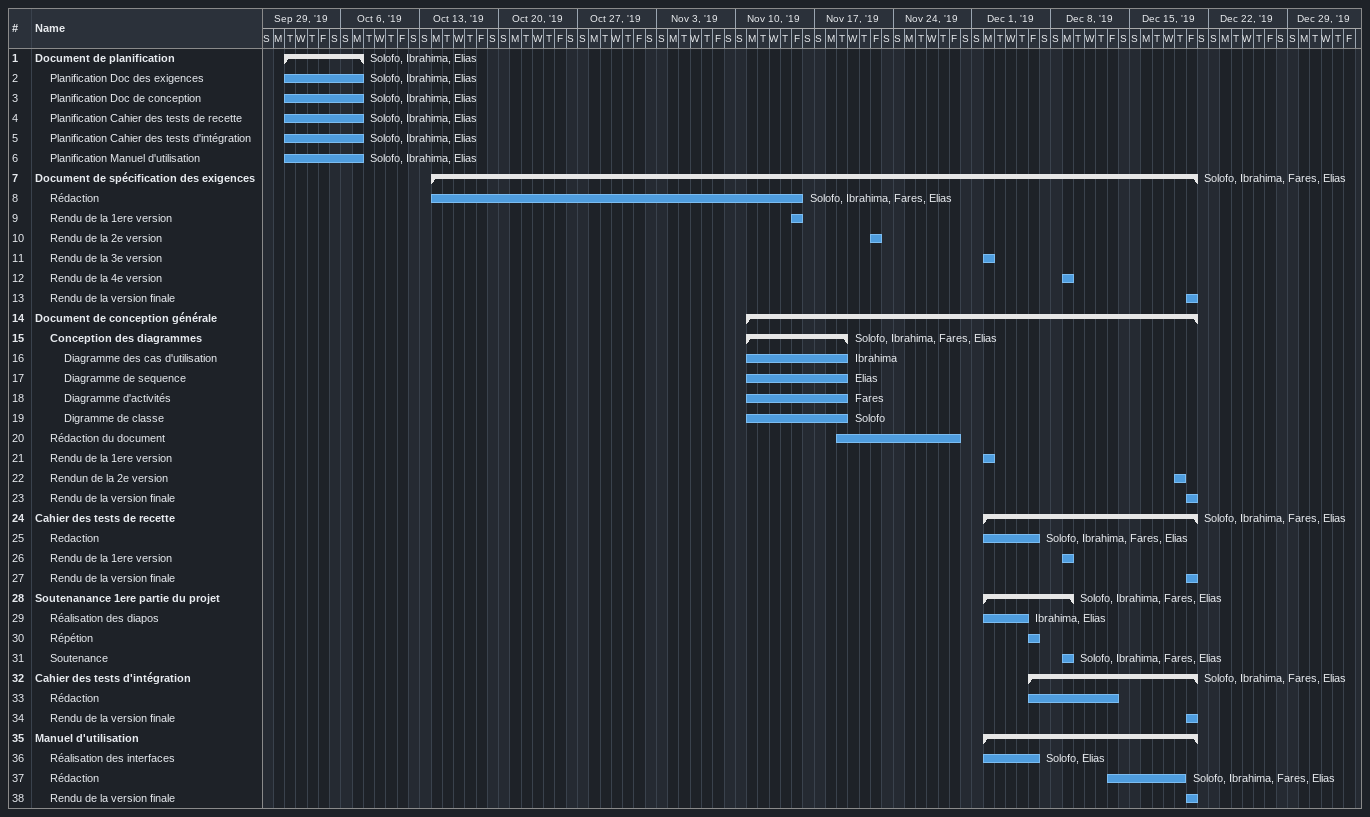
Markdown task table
| ID | Level | Task | Start | Finish | Resources |
|---|---|---|---|---|---|
| 1 | 1 | **Document de planification** | 2019-10-01 | 2019-10-07 | Solofo, Ibrahima, Elias |
| 2 | 2 | Planification Doc des exigences | 2019-10-01 | 2019-10-07 | Solofo, Ibrahima, Elias |
| 3 | 2 | Planification Doc de conception | 2019-10-01 | 2019-10-07 | Solofo, Ibrahima, Elias |
| 4 | 2 | Planification Cahier des tests de recette | 2019-10-01 | 2019-10-07 | Solofo, Ibrahima, Elias |
| 5 | 2 | Planification Cahier des tests d'intégration | 2019-10-01 | 2019-10-07 | Solofo, Ibrahima, Elias |
| 6 | 2 | Planification Manuel d'utilisation | 2019-10-01 | 2019-10-07 | Solofo, Ibrahima, Elias |
| 7 | 1 | **Document de spécification des exigences** | 2019-10-14 | 2019-12-20 | Solofo, Ibrahima, Fares, Elias |
| 8 | 2 | Rédaction | 2019-10-14 | 2019-11-15 | Solofo, Ibrahima, Fares, Elias |
| 9 | 2 | Rendu de la 1ere version | 2019-11-15 | 2019-11-15 |  |
| 10 | 2 | Rendu de la 2e version | 2019-11-22 | 2019-11-22 |  |
| 11 | 2 | Rendu de la 3e version | 2019-12-02 | 2019-12-02 |  |
| 12 | 2 | Rendu de la 4e version | 2019-12-09 | 2019-12-09 |  |
| 13 | 2 | Rendu de la version finale | 2019-12-20 | 2019-12-20 |  |
| 14 | 1 | **Document de conception générale** | 2019-11-11 | 2019-12-20 |  |
| 15 | 2 | **Conception des diagrammes** | 2019-11-11 | 2019-11-19 | Solofo, Ibrahima, Fares, Elias |
| 16 | 3 | Diagramme des cas d'utilisation | 2019-11-11 | 2019-11-19 | Ibrahima |
| 17 | 3 | Diagramme de sequence | 2019-11-11 | 2019-11-19 | Elias |
| 18 | 3 | Diagramme d'activités | 2019-11-11 | 2019-11-19 | Fares |
| 19 | 3 | Digramme de classe | 2019-11-11 | 2019-11-19 | Solofo |
| 20 | 2 | Rédaction du document | 2019-11-19 | 2019-11-29 |  |
| 21 | 2 | Rendu de la 1ere version | 2019-12-02 | 2019-12-02 |  |
| 22 | 2 | Rendun de la 2e version | 2019-12-19 | 2019-12-19 |  |
| 23 | 2 | Rendu de la version finale | 2019-12-20 | 2019-12-20 |  |
| 24 | 1 | **Cahier des tests de recette** | 2019-12-02 | 2019-12-20 | Solofo, Ibrahima, Fares, Elias |
| 25 | 2 | Redaction | 2019-12-02 | 2019-12-06 | Solofo, Ibrahima, Fares, Elias |
| 26 | 2 | Rendu de la 1ere version | 2019-12-09 | 2019-12-09 |  |
| 27 | 2 | Rendu de la version finale | 2019-12-20 | 2019-12-20 |  |
| 28 | 1 | **Soutenanance 1ere partie du projet** | 2019-12-02 | 2019-12-09 | Solofo, Ibrahima, Fares, Elias |
| 29 | 2 | Réalisation des diapos | 2019-12-02 | 2019-12-05 | Ibrahima, Elias |
| 30 | 2 | Répétion | 2019-12-06 | 2019-12-06 |  |
| 31 | 2 | Soutenance | 2019-12-09 | 2019-12-09 | Solofo, Ibrahima, Fares, Elias |
| 32 | 1 | **Cahier des tests d'intégration** | 2019-12-06 | 2019-12-20 | Solofo, Ibrahima, Fares, Elias |
| 33 | 2 | Rédaction | 2019-12-06 | 2019-12-13 |  |
| 34 | 2 | Rendu de la version finale | 2019-12-20 | 2019-12-20 |  |
| 35 | 1 | **Manuel d'utilisation** | 2019-12-02 | 2019-12-20 |  |
| 36 | 2 | Réalisation des interfaces | 2019-12-02 | 2019-12-06 | Solofo, Elias |
| 37 | 2 | Rédaction | 2019-12-13 | 2019-12-19 | Solofo, Ibrahima, Fares, Elias |
| 38 | 2 | Rendu de la version finale | 2019-12-20 | 2019-12-20 |  |
